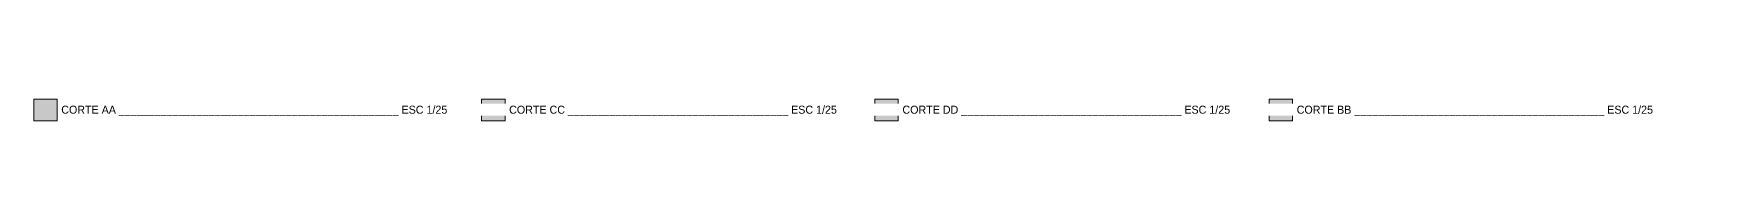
# Model space of a CAD drawing. Header units: metres. Extents: x 15 to 69.3, y -12.4 to 16.4.
# Drawn here: x 67.477 to 68.215, y 3.173 to 3.183 of the extents above; entities that cross this region are included whole.
import ezdxf

# ---------------------------------------------------------------- set-up
doc = ezdxf.new("R2010")
doc.units = ezdxf.units.M
for name, color, linetype, lineweight in [('A-DETL', 7, 'Continuous', 5), ('A-DETL-GENF', 7, 'Continuous', 5), ('G-ANNO-TEXT', 7, 'Continuous', 5)]:
    doc.layers.add(name, color=color, linetype=linetype, lineweight=lineweight)
doc.styles.add('Century Gothic_8', font='GOTHIC.TTF', dxfattribs={"height": 0.0035})

msp = doc.modelspace()

# ---------------------------------------------------------------- hatches: boundary and pattern name
at = {"layer": 'A-DETL-GENF', "true_color": 0xc0c0c0}
for points in [[(67.48684, 3.17329), (67.48684, 3.1828), (67.4766, 3.1828), (67.4766, 3.17329)], [(67.68278, 3.17329), (67.68278, 3.1828), (67.67254, 3.1828), (67.67254, 3.17329)], [(67.85484, 3.17329), (67.85484, 3.1828), (67.8446, 3.1828), (67.8446, 3.17329)], [(68.02733, 3.17329), (68.02733, 3.1828), (68.01709, 3.1828), (68.01709, 3.17329)]]:
    msp.add_hatch(color=9, dxfattribs=at).paths.add_polyline_path(points)

# ---------------------------------------------------------------- linework, layer by layer
at = {"layer": 'A-DETL'}
for p, q in [((67.48684, 3.1828), (67.4766, 3.1828)), ((67.4766, 3.1828), (67.4766, 3.17329)), ((67.48684, 3.17329), (67.48684, 3.1828)), ((67.68278, 3.1828), (67.67254, 3.1828)), ((67.67254, 3.1828), (67.67254, 3.17329)), ((67.68278, 3.17329), (67.68278, 3.1828)), ((67.85484, 3.1828), (67.8446, 3.1828)), ((67.8446, 3.1828), (67.8446, 3.17329)), ((67.85484, 3.17329), (67.85484, 3.1828)), ((68.02733, 3.1828), (68.01709, 3.1828)), ((68.01709, 3.1828), (68.01709, 3.17329)), ((68.02733, 3.17329), (68.02733, 3.1828)), ((67.4766, 3.17329), (67.48684, 3.17329)), ((67.67254, 3.17329), (67.68278, 3.17329)), ((67.8446, 3.17329), (67.85484, 3.17329)), ((68.01709, 3.17329), (68.02733, 3.17329))]:
    msp.add_line(p, q, dxfattribs=at)

# ---------------------------------------------------------------- next in the draw order: texts
at = {"layer": 'G-ANNO-TEXT', "insert": (67.48863, 3.17992), "char_height": 0.0035, "width": 0.2013839, "attachment_point": 1, "style": 'Century Gothic_8', "bg_fill": 3, "box_fill_scale": 1.25, "bg_fill_color": 256, "bg_fill_true_color": 13158600, "bg_fill_transparency": 0}
msp.add_mtext('CORTE AA _______________________________________________ ESC 1/25', dxfattribs=at)

# ---------------------------------------------------------------- next in the draw order: texts
at = {"layer": 'G-ANNO-TEXT', "insert": (67.68458, 3.17992), "char_height": 0.0035, "width": 0.1725231, "attachment_point": 1, "style": 'Century Gothic_8', "bg_fill": 3, "box_fill_scale": 1.25, "bg_fill_color": 256, "bg_fill_true_color": 13158600, "bg_fill_transparency": 0}
msp.add_mtext('CORTE CC _____________________________________ ESC 1/25', dxfattribs=at)

# ---------------------------------------------------------------- next in the draw order: texts
at = {"layer": 'G-ANNO-TEXT', "insert": (67.85664, 3.17992), "char_height": 0.0035, "width": 0.1717215, "attachment_point": 1, "style": 'Century Gothic_8', "bg_fill": 3, "box_fill_scale": 1.25, "bg_fill_color": 256, "bg_fill_true_color": 13158600, "bg_fill_transparency": 0}
msp.add_mtext('CORTE DD _____________________________________ ESC 1/25', dxfattribs=at)

# ---------------------------------------------------------------- next in the draw order: texts
at = {"layer": 'G-ANNO-TEXT', "insert": (68.02913, 3.17992), "char_height": 0.0035, "width": 0.1848691, "attachment_point": 1, "style": 'Century Gothic_8', "bg_fill": 3, "box_fill_scale": 1.25, "bg_fill_color": 256, "bg_fill_true_color": 13158600, "bg_fill_transparency": 0}
msp.add_mtext('CORTE BB __________________________________________ ESC 1/25', dxfattribs=at)

doc.saveas('drawing.dxf')
